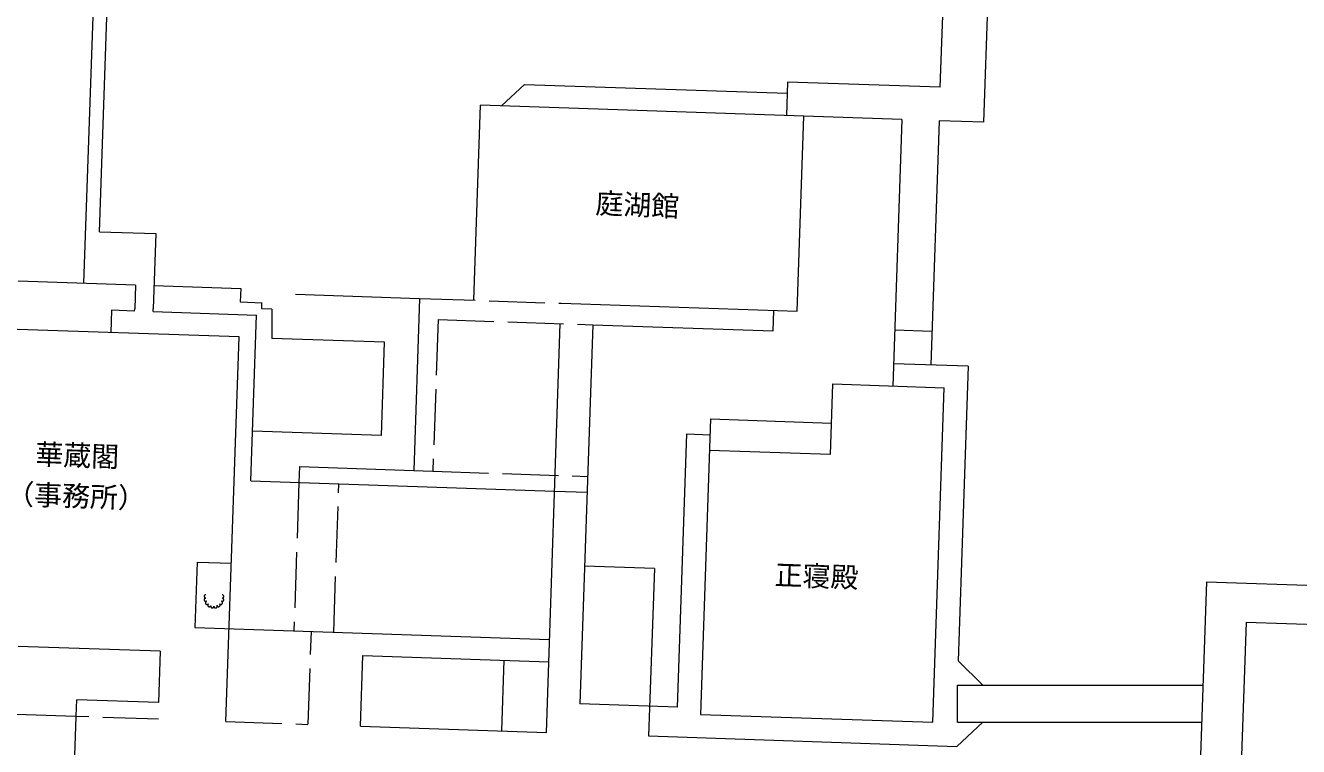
# Model space of a CAD drawing. Units: millimetres, scale not verified. Extents: x 11507 to 407039, y 22504 to 286236.
# Drawn here: x 75402 to 143832, y 149019 to 187803 of the extents above; entities that cross this region are included whole.
import ezdxf
from ezdxf.enums import TextEntityAlignment as Align

# ---------------------------------------------------------------- set-up
doc = ezdxf.new("R2010")
doc.units = ezdxf.units.MM
doc.header["$LTSCALE"] = 500
doc.linetypes.add('DASHED', pattern=[7.5, 6, -1.5])
doc.layers.add('1-0', color=3, linetype='Continuous', lineweight=13)
doc.layers.add('1-1', color=3, linetype='Continuous', lineweight=13)
doc.styles.add('ＭＳ ゴシック', font='')
doc.styles.get('ＭＳ ゴシック').set_extended_font_data('MS Gothic')

msp = doc.modelspace()

# ---------------------------------------------------------------- linework, layer by layer
at = {"layer": '1-0', "color": 2}
for p, q in [((102234.1, 184635.5), (100994, 183477.3)), ((126864.3, 152325.2), (125541.8, 153625.4)), ((125497.5, 150325.2), (125497.5, 152325.2))]:
    msp.add_line(p, q, dxfattribs=at)
at = {"layer": '1-0'}
for p, q in [((86971.5, 173650.2), (86947, 172932.9)), ((86947, 172932.9), (88130.6, 172892.6)), ((88103.2, 172561), (88114.6, 172894.5)), ((88644.6, 172542.6), (88103.2, 172561))]:
    msp.add_line(p, q, dxfattribs=at)
at = {"layer": '1-1'}
for p, q in [((124576.6, 184475.3), (125167.9, 201844.6)), ((126913.9, 182594.7), (127498.4, 199764)), ((79094.1, 190512.2), (78529.8, 173936.7)), ((79374.7, 176710.4), (79843.7, 190487.5)), ((102234.1, 184635.5), (116350.9, 184155)), ((116371.3, 184754.7), (116310, 182953.8)), ((124576.6, 184475.3), (116371.3, 184754.7)), ((99497.7, 173021.8), (99854.9, 183515.8)), ((117244.9, 182923.8), (99854.9, 183515.8)), ((116887.6, 172429.9), (117244.9, 182923.8)), ((122516.5, 182744.4), (117244.9, 182923.8)), ((122516.5, 182744.4), (122028.5, 168409.2)), ((124515.3, 182676.3), (124068.2, 169541.6)), ((126913.9, 182594.7), (124515.3, 182676.3)), ((79374.7, 176710.4), (82405.6, 176607.2)), ((82405.6, 176607.2), (82268.1, 172569.8)), ((81315.7, 173842.7), (75009.2, 174057.4)), ((81315.7, 173842.7), (81272.4, 172569.8)), ((82310.3, 173808.9), (86971.5, 173650.2)), ((89916.2, 173347.9), (96581.8, 173121)), ((80029.1, 172485.7), (79988.3, 171286.3)), ((81268.1, 172443.5), (80029.1, 172485.7)), ((81268.1, 172443.5), (81272.4, 172569.8)), ((82262.7, 172409.7), (82268.1, 172569.8)), ((88644.6, 172542.6), (88644.6, 170972)), ((96587.7, 173120.8), (96272.5, 163859.5)), ((104190.9, 172862.1), (116887.6, 172429.9)), ((115588.5, 171373.5), (115625.9, 172472.9)), ((82262.7, 172409.7), (87823.3, 172220.4)), ((87520.1, 163312.1), (87823.3, 172220.4)), ((86883, 171051.7), (70592.4, 171606.2)), ((103403, 149777.6), (104151.3, 171757.8)), ((105900.4, 171703.2), (105206.6, 151321.4)), ((105900.4, 171703.2), (115588.5, 171373.5)), ((124129.8, 171339), (122130.6, 171407)), ((86178.8, 150363.9), (86883, 171051.7)), ((94706.5, 170765.6), (88644.6, 170972)), ((94535.5, 165742), (94706.5, 170765.6)), ((126081.2, 169471.5), (122069.4, 169608.1)), ((126081.2, 169471.5), (125541.8, 153625.4)), ((118665.3, 164721.1), (118794.6, 168518.9)), ((118794.6, 168518.9), (124791.1, 168314.7)), ((124178.7, 150325.2), (124791.1, 168314.7)), ((112226.9, 166641.1), (111685.9, 150750.5)), ((112226.9, 166641.1), (118722.2, 166420.1)), ((94535.5, 165742), (87610.5, 165977.7)), ((110453.6, 151142.8), (110953.7, 165833.8)), ((110953.7, 165833.8), (112198, 165791.4)), ((118665.3, 164721.1), (112169.1, 164942.2)), ((90133.8, 164073.5), (90104.9, 163225.6)), ((90133.8, 164073.5), (97301.1, 163829.5)), ((87520.1, 163312.1), (103844.9, 162756.3)), ((103844.9, 162756.3), (105593.1, 162696.8)), ((84624.9, 158938), (84505.3, 155423.6)), ((84624.9, 158938), (86472.7, 158875.2)), ((109206.2, 158589.6), (105458.4, 158717.2)), ((109206.2, 158589.6), (108900, 149594.8)), ((138883.2, 157885.4), (138273.9, 139986.8)), ((138883.2, 157885.4), (146659.5, 157620.8)), ((84505.3, 155423.6), (103573.2, 154774.7)), ((141010.5, 155711.9), (140472.6, 139911.9)), ((141010.5, 155711.9), (146588, 155522.1)), ((82641.4, 154146.6), (75009.8, 154406.3)), ((82641.4, 154146.6), (82547.6, 151390)), ((93408.8, 150117.8), (93538.1, 153915.4)), ((93538.1, 153915.4), (103532.4, 153575.4)), ((101004.4, 149859.2), (101133.9, 153660.9)), ((125497.5, 152325.2), (138693.9, 152325.2)), ((78135.4, 150664.6), (78165.1, 151539.1)), ((82547.6, 151390), (78165.1, 151539.1)), ((110453.6, 151142.8), (105206.6, 151321.4)), ((77883.7, 143271.6), (78133.6, 150613.1)), ((78133.6, 150613.1), (78135.4, 150664.6)), ((111685.9, 150750.5), (124178.7, 150325.2)), ((93408.8, 150117.8), (103403, 149777.6)), ((125463.9, 149030.7), (126864.3, 150325.2)), ((125497.5, 150325.2), (138625.8, 150325.2)), ((108900, 149594.8), (125463.9, 149030.7))]:
    msp.add_line(p, q, dxfattribs=at)
at = {"layer": '1-1', "linetype": 'DASHED'}
for p, q in [((96581.8, 173121), (104190.9, 172862.1)), ((97578.7, 171986.3), (97301.1, 163829.5)), ((97578.7, 171986.3), (105900.4, 171703.2)), ((97301.1, 163829.5), (105622.9, 163546.3)), ((90104.9, 163225.6), (89833.1, 155237.8)), ((91973.3, 155175.9), (92244.8, 163153.5)), ((90600.8, 150222), (90770.6, 155210.5)), ((86178.8, 150363.9), (90576.7, 150214.2))]:
    msp.add_line(p, q, dxfattribs=at)
at = {"layer": '1-1', "color": 2}
msp.add_line((78101, 150638.9), (74907.1, 150747.7), dxfattribs=at)
at = {"layer": '1-1', "color": 2, "linetype": 'DASHED'}
msp.add_line((82551.8, 150487.4), (78101, 150638.9), dxfattribs=at)
at = {"layer": '1-1', "color": 4, "linetype": 'DASHED'}
for centre, start, end in [((85092.4, 157090.9), 90, 270), ((85092.4, 156914.9), 90, 292.37119), ((85159.9, 156752.9), 112.3712, 314.99999), ((85907.9, 156752.9), 225, 67.22481), ((85975.4, 156914.9), 247.22479, 89.99999), ((85975.4, 157090.9), 270, 89.99999), ((85283.9, 156629), 135, 337.2251), ((85445.9, 156561.4), 157.22509, 0.00001), ((85621.9, 156561.4), 180.00001, 22.3709), ((85783.9, 156629), 182.3709, 45)]:
    msp.add_arc(centre, 88, start, end, dxfattribs=at)

# ---------------------------------------------------------------- texts
at = {"layer": '1-1', "style": 'ＭＳ ゴシック'}
for s, rotation, p in [('庭湖館', 357.51, (106007.1, 177375.2)), ('華蔵閣', 358.05, (75907.2, 163871)), ('（事務所）', 358.05, (74345, 161740.6)), ('正寝殿', 358.05, (115646, 157381.9))]:
    msp.add_text(s, height=1100, rotation=rotation, dxfattribs=at).set_placement(p, align=Align.BOTTOM_LEFT)

doc.saveas('drawing.dxf')
